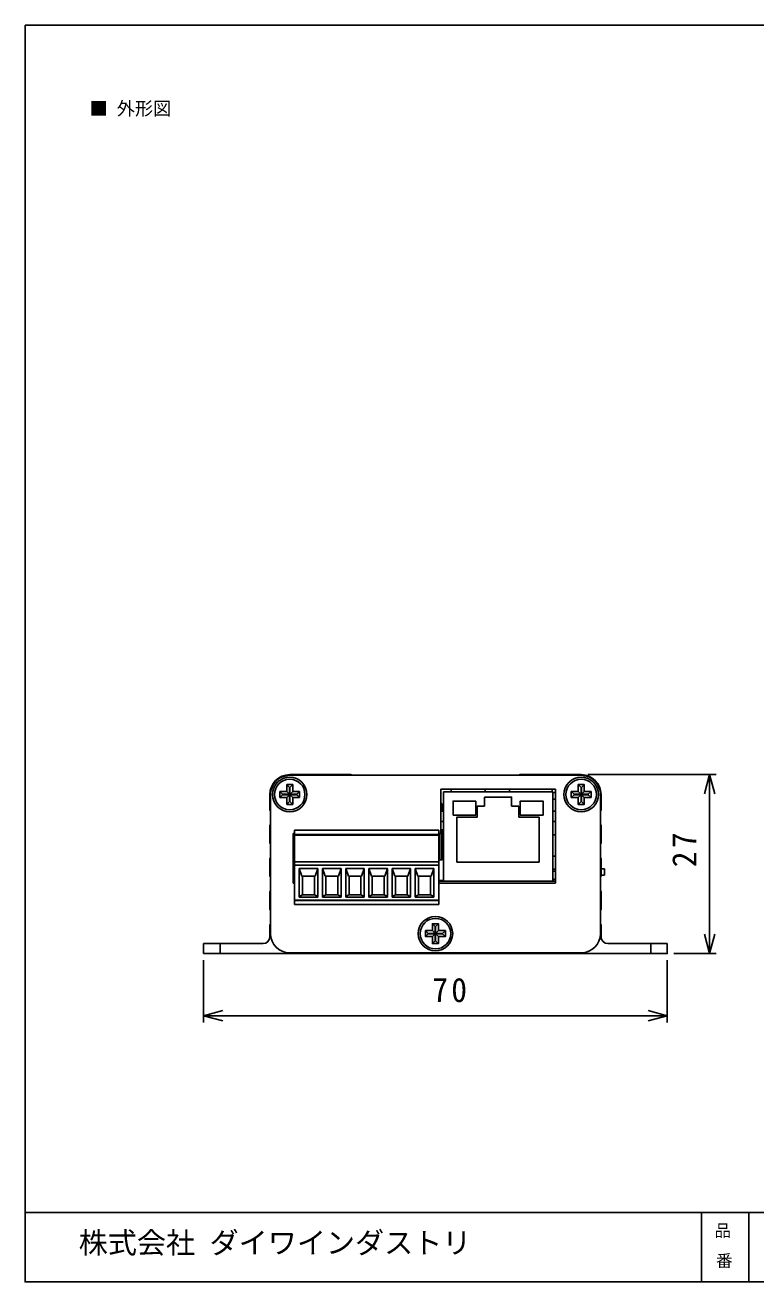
# Model space of a CAD drawing. Units: millimetres on the paper. Extents: x -142 to 142, y -95 to 95.
# Drawn here: x -141.8 to -31.5, y -94.8 to 94.8 of the extents above; entities that cross this region are included whole.
import ezdxf
from ezdxf.enums import TextEntityAlignment as Align

# ---------------------------------------------------------------- set-up
doc = ezdxf.new("R2010")
doc.units = ezdxf.units.MM
for name, color, linetype in [('0-0_0', 4, 'Continuous'), ('0-3_枠', 7, 'Continuous'), ('0-5_レイヤー_1_0', 7, 'Continuous')]:
    doc.layers.add(name, color=color, linetype=linetype)
doc.styles.add('ＭＳ ゴシック', font='')
doc.styles.get('ＭＳ ゴシック').set_extended_font_data('MS Gothic')

msp = doc.modelspace()

# ---------------------------------------------------------------- linework, layer by layer
at = {"layer": '0-0_0'}
for p, q in [((-92.663, -18.281), (-101.863, -18.281)), ((-57.863, -18.381), (-101.863, -18.381)), ((-77.565, -18.392), (-77.477, -18.368)), ((-57.863, -18.281), (-67.063, -18.281)), ((-56.863, -18.281), (-37.47, -18.281)), ((-38.47, -45.281), (-38.47, -18.281)), ((-102.938, -21.255), (-103.363, -20.831)), ((-103.363, -20.831), (-103.363, -21.731)), ((-102.313, -20.831), (-103.363, -20.831)), ((-101.413, -19.781), (-102.313, -19.781)), ((-102.313, -19.781), (-102.313, -20.831)), ((-101.837, -20.205), (-101.413, -19.781)), ((-101.837, -21.255), (-101.837, -20.205)), ((-101.413, -20.831), (-101.413, -19.781)), ((-100.363, -20.831), (-101.413, -20.831)), ((-100.363, -21.731), (-100.363, -20.831)), ((-79.063, -20.481), (-79.063, -27.181)), ((-77.494, -20.881), (-77.494, -20.481)), ((-72.363, -20.481), (-72.363, -20.881)), ((-68.674, -20.481), (-68.674, -20.881)), ((-62.223, -20.481), (-62.223, -20.881)), ((-58.938, -21.255), (-59.363, -20.831)), ((-59.363, -20.831), (-59.363, -21.731)), ((-58.313, -20.831), (-59.363, -20.831)), ((-57.888, -20.205), (-58.313, -19.781)), ((-58.313, -19.781), (-58.313, -20.831)), ((-57.837, -20.205), (-57.888, -20.205)), ((-56.787, -21.255), (-56.363, -20.831)), ((-104.863, -21.281), (-104.863, -23.581)), ((-104.763, -21.281), (-104.763, -42.281)), ((-102.938, -21.307), (-103.363, -21.731)), ((-103.363, -21.731), (-102.313, -21.731)), ((-102.938, -21.255), (-102.938, -21.307)), ((-101.888, -21.255), (-102.938, -21.255)), ((-102.313, -21.731), (-102.313, -22.781)), ((-101.888, -22.357), (-102.313, -22.781)), ((-101.888, -21.307), (-101.888, -22.357)), ((-101.837, -21.307), (-101.413, -21.731)), ((-101.837, -21.307), (-100.787, -21.307)), ((-101.837, -22.357), (-101.837, -21.307)), ((-101.413, -21.731), (-100.363, -21.731)), ((-101.413, -22.781), (-101.413, -21.731)), ((-100.787, -21.307), (-100.363, -21.731)), ((-78.913, -22.631), (-79.063, -22.631)), ((-78.913, -22.631), (-78.913, -23.781)), ((-78.663, -20.881), (-78.663, -34.381)), ((-62.163, -20.881), (-78.663, -20.881)), ((-73.773, -24.378), (-73.773, -22.263)), ((-62.163, -34.381), (-62.163, -20.881)), ((-62.163, -20.981), (-61.763, -20.981)), ((-62.163, -21.981), (-61.763, -21.981)), ((-58.938, -21.307), (-59.363, -21.731)), ((-59.363, -21.731), (-58.313, -21.731)), ((-58.938, -21.255), (-58.938, -21.307)), ((-57.888, -21.255), (-58.938, -21.255)), ((-57.888, -22.357), (-57.837, -22.357)), ((-57.837, -22.357), (-57.413, -22.781)), ((-56.787, -21.307), (-56.787, -21.255)), ((-54.963, -42.281), (-54.963, -21.281)), ((-54.863, -23.581), (-54.863, -21.281)), ((-102.313, -22.781), (-101.413, -22.781)), ((-79.063, -23.781), (-78.663, -23.781)), ((-78.913, -22.781), (-78.663, -22.781)), ((-78.913, -22.981), (-78.663, -22.981)), ((-77.2, -24.378), (-73.773, -24.378)), ((-62.163, -23.781), (-61.763, -23.781)), ((-104.863, -25.981), (-104.863, -28.581)), ((-79.063, -25.381), (-78.663, -25.381)), ((-62.163, -25.381), (-61.763, -25.381)), ((-54.863, -28.581), (-54.863, -25.981)), ((-101.363, -27.181), (-101.363, -34.681)), ((-101.163, -27.181), (-101.363, -27.181)), ((-79.363, -26.681), (-101.163, -26.681)), ((-101.163, -26.681), (-101.163, -27.331)), ((-79.363, -27.331), (-101.163, -27.331)), ((-101.163, -27.331), (-101.163, -27.431)), ((-101.163, -27.431), (-79.363, -27.431)), ((-101.163, -27.431), (-101.163, -31.431)), ((-79.363, -27.331), (-79.363, -26.681)), ((-79.063, -27.181), (-79.363, -27.181)), ((-79.363, -27.431), (-79.363, -27.331)), ((-79.363, -31.431), (-79.363, -27.431)), ((-79.213, -27.481), (-79.363, -27.481)), ((-79.363, -27.981), (-79.213, -27.981)), ((-79.213, -27.181), (-79.213, -31.131)), ((-78.663, -26.631), (-79.063, -26.631)), ((-78.913, -27.181), (-78.663, -27.181)), ((-78.663, -27.481), (-78.913, -27.481)), ((-78.913, -27.981), (-78.663, -27.981)), ((-62.163, -27.381), (-61.763, -27.381)), ((-79.213, -29.181), (-79.363, -29.181)), ((-79.363, -29.481), (-79.213, -29.481)), ((-78.913, -29.481), (-78.713, -29.481)), ((-104.863, -30.981), (-104.863, -33.581)), ((-101.163, -31.431), (-79.363, -31.431)), ((-101.163, -31.431), (-101.163, -31.931)), ((-101.163, -31.931), (-101.163, -37.231)), ((-79.363, -31.931), (-101.163, -31.931)), ((-79.363, -30.881), (-79.213, -30.881)), ((-79.213, -31.081), (-79.363, -31.081)), ((-79.363, -31.931), (-79.363, -31.431)), ((-79.363, -37.231), (-79.363, -31.931)), ((-78.913, -30.881), (-78.663, -30.881)), ((-78.663, -31.081), (-78.913, -31.081)), ((-62.163, -30.581), (-61.763, -30.581)), ((-54.863, -33.581), (-54.863, -30.981)), ((-100.413, -32.431), (-97.613, -32.431)), ((-100.413, -36.772), (-100.413, -32.431)), ((-100.413, -32.471), (-100.014, -33.627)), ((-98.012, -33.627), (-100.014, -33.627)), ((-99.913, -36.433), (-99.913, -33.627)), ((-98.113, -33.627), (-98.113, -36.433)), ((-98.012, -33.627), (-97.613, -32.471)), ((-97.613, -32.431), (-97.613, -36.772)), ((-96.913, -32.431), (-94.113, -32.431)), ((-96.913, -36.772), (-96.913, -32.431)), ((-96.913, -32.471), (-96.514, -33.627)), ((-94.512, -33.627), (-96.514, -33.627)), ((-96.413, -36.433), (-96.413, -33.627)), ((-94.613, -33.627), (-94.613, -36.433)), ((-94.512, -33.627), (-94.113, -32.471)), ((-94.113, -32.431), (-94.113, -36.772)), ((-93.413, -32.431), (-90.613, -32.431)), ((-93.413, -36.772), (-93.413, -32.431)), ((-93.413, -32.471), (-93.014, -33.627)), ((-91.012, -33.627), (-93.014, -33.627)), ((-92.913, -36.433), (-92.913, -33.627)), ((-91.113, -33.627), (-91.113, -36.433)), ((-91.012, -33.627), (-90.613, -32.471)), ((-90.613, -32.431), (-90.613, -36.772)), ((-89.913, -36.772), (-89.913, -32.431)), ((-89.913, -32.431), (-87.113, -32.431)), ((-89.913, -32.471), (-89.514, -33.627)), ((-87.512, -33.627), (-89.514, -33.627)), ((-89.413, -36.433), (-89.413, -33.627)), ((-87.613, -33.627), (-87.613, -36.433)), ((-87.512, -33.627), (-87.113, -32.471)), ((-87.113, -32.431), (-87.113, -36.772)), ((-86.413, -36.772), (-86.413, -32.431)), ((-86.413, -32.431), (-83.613, -32.431)), ((-86.413, -32.471), (-86.014, -33.627)), ((-84.012, -33.627), (-86.014, -33.627)), ((-85.913, -36.433), (-85.913, -33.627)), ((-84.113, -33.627), (-84.113, -36.433)), ((-84.012, -33.627), (-83.613, -32.471)), ((-83.613, -32.431), (-83.613, -36.772)), ((-82.913, -32.431), (-80.113, -32.431)), ((-82.913, -36.772), (-82.913, -32.431)), ((-82.913, -32.471), (-82.514, -33.627)), ((-80.512, -33.627), (-82.514, -33.627)), ((-82.413, -36.433), (-82.413, -33.627)), ((-80.613, -33.627), (-80.613, -36.433)), ((-80.512, -33.627), (-80.113, -32.471)), ((-80.113, -32.431), (-80.113, -36.772)), ((-62.163, -32.531), (-61.763, -32.531)), ((-62.163, -32.831), (-61.763, -32.831)), ((-62.163, -34.219), (-62.019, -34.075)), ((-61.775, -34.121), (-61.763, -34.121)), ((-54.863, -32.511), (-54.363, -32.511)), ((-54.863, -33.461), (-54.363, -33.461)), ((-54.363, -33.461), (-54.363, -32.511)), ((-104.863, -35.981), (-104.863, -38.581)), ((-101.363, -34.681), (-101.163, -34.681)), ((-78.663, -34.281), (-79.363, -34.281)), ((-79.363, -34.381), (-78.663, -34.381)), ((-79.363, -34.681), (-61.763, -34.681)), ((-78.663, -34.381), (-62.163, -34.381)), ((-62.163, -34.371), (-61.763, -34.371)), ((-62.163, -34.381), (-61.763, -34.381)), ((-54.863, -38.581), (-54.863, -35.981)), ((-79.363, -37.231), (-101.163, -37.231)), ((-101.163, -37.231), (-101.163, -37.281)), ((-101.163, -37.281), (-101.163, -37.881)), ((-101.163, -37.281), (-79.363, -37.281)), ((-100.763, -37.281), (-100.763, -37.231)), ((-99.916, -36.433), (-100.413, -36.701)), ((-100.413, -36.772), (-97.613, -36.772)), ((-99.916, -36.433), (-98.109, -36.433)), ((-99.763, -37.281), (-99.763, -37.231)), ((-98.263, -37.281), (-98.263, -37.231)), ((-97.613, -36.701), (-98.109, -36.433)), ((-96.416, -36.433), (-96.913, -36.701)), ((-94.113, -36.772), (-96.913, -36.772)), ((-96.416, -36.433), (-94.609, -36.433)), ((-96.263, -37.281), (-96.263, -37.231)), ((-94.763, -37.281), (-94.763, -37.231)), ((-94.113, -36.701), (-94.609, -36.433)), ((-92.916, -36.433), (-93.413, -36.701)), ((-90.613, -36.772), (-93.413, -36.772)), ((-92.916, -36.433), (-91.109, -36.433)), ((-92.763, -37.281), (-92.763, -37.231)), ((-91.263, -37.281), (-91.263, -37.231)), ((-90.613, -36.701), (-91.109, -36.433)), ((-89.416, -36.433), (-89.913, -36.701)), ((-89.913, -36.772), (-87.113, -36.772)), ((-89.416, -36.433), (-87.609, -36.433)), ((-89.263, -37.281), (-89.263, -37.231)), ((-87.763, -37.281), (-87.763, -37.231)), ((-87.113, -36.701), (-87.609, -36.433)), ((-85.916, -36.433), (-86.413, -36.701)), ((-86.413, -36.772), (-83.613, -36.772)), ((-85.916, -36.433), (-84.109, -36.433)), ((-85.763, -37.281), (-85.763, -37.231)), ((-84.263, -37.281), (-84.263, -37.231)), ((-83.613, -36.701), (-84.109, -36.433)), ((-82.416, -36.433), (-82.913, -36.701)), ((-82.913, -36.772), (-80.113, -36.772)), ((-82.416, -36.433), (-80.609, -36.433)), ((-82.263, -37.281), (-82.263, -37.231)), ((-80.763, -37.281), (-80.763, -37.231)), ((-80.113, -36.701), (-80.609, -36.433)), ((-79.763, -37.231), (-79.763, -37.281)), ((-79.363, -37.281), (-79.363, -37.231)), ((-104.863, -40.981), (-104.863, -42.781)), ((-79.888, -41.205), (-79.888, -42.255)), ((-79.837, -41.205), (-79.413, -40.781)), ((-79.837, -42.255), (-79.837, -41.205)), ((-54.863, -42.781), (-54.863, -40.981)), ((-80.938, -42.307), (-81.363, -42.731)), ((-80.938, -42.255), (-80.938, -42.307)), ((-79.888, -42.255), (-80.313, -41.831)), ((-79.837, -42.255), (-79.413, -41.831)), ((-78.787, -42.255), (-79.837, -42.255)), ((-79.837, -42.307), (-79.413, -42.731)), ((-79.837, -43.357), (-79.837, -42.307)), ((-114.863, -45.281), (-114.863, -43.781)), ((-114.863, -43.781), (-112.363, -43.781)), ((-112.363, -45.281), (-114.863, -45.281)), ((-112.363, -43.781), (-112.363, -45.281)), ((-105.863, -43.781), (-112.363, -43.781)), ((-112.363, -45.281), (-47.363, -45.281)), ((-101.863, -45.181), (-57.863, -45.181)), ((-47.363, -43.781), (-53.863, -43.781)), ((-47.363, -45.281), (-47.363, -43.781)), ((-47.363, -43.781), (-44.863, -43.781)), ((-43.863, -45.281), (-37.47, -45.281)), ((-114.863, -46.281), (-114.863, -55.673)), ((-44.863, -46.281), (-44.863, -55.673)), ((-114.863, -54.673), (-44.863, -54.673))]:
    msp.add_line(p, q, dxfattribs=at)
at = {"layer": '0-0_0', "color": 7}
for p, q in [((-38.47, -18.281), (-39.247, -21.179)), ((-38.47, -18.281), (-37.694, -21.179)), ((-38.47, -45.281), (-39.247, -42.383)), ((-38.47, -45.281), (-37.694, -42.383)), ((-114.863, -54.673), (-111.965, -53.897)), ((-114.863, -54.673), (-111.965, -55.449)), ((-44.863, -54.673), (-47.761, -53.897)), ((-44.863, -54.673), (-47.761, -55.449))]:
    msp.add_line(p, q, dxfattribs=at)
at = {"layer": '0-0_0'}
for points in [[(-101.837, -20.205), (-101.888, -20.205), (-102.313, -19.781)], [(-101.888, -20.205), (-101.888, -21.255), (-102.313, -20.831)], [(-100.787, -21.255), (-101.837, -21.255), (-101.413, -20.831)], [(-100.787, -21.307), (-100.787, -21.255), (-100.363, -20.831)], [(-61.763, -34.681), (-61.763, -20.481), (-79.063, -20.481)], [(-58.313, -21.731), (-58.313, -22.781), (-57.413, -22.781), (-57.413, -21.731), (-56.363, -21.731), (-56.363, -20.831), (-57.413, -20.831), (-57.413, -19.781), (-58.313, -19.781)], [(-57.888, -20.205), (-57.888, -21.255), (-58.313, -20.831)], [(-57.837, -21.255), (-57.837, -20.205), (-57.413, -19.781)], [(-56.787, -21.255), (-57.837, -21.255), (-57.413, -20.831)], [(-102.938, -21.307), (-101.888, -21.307), (-102.313, -21.731)], [(-101.888, -22.357), (-101.837, -22.357), (-101.413, -22.781)], [(-73.773, -22.263), (-77.2, -22.263), (-77.2, -24.378)], [(-72.463, -21.681), (-72.463, -23.031), (-73.563, -23.031), (-73.563, -24.681), (-76.613, -24.681), (-76.613, -31.481), (-64.213, -31.481), (-64.213, -24.681)], [(-67.263, -23.031), (-68.363, -23.031), (-68.363, -21.681), (-72.463, -21.681)], [(-58.938, -21.307), (-57.888, -21.307), (-58.313, -21.731)], [(-57.888, -21.307), (-57.888, -22.357), (-58.313, -22.781)], [(-57.837, -22.357), (-57.837, -21.307), (-57.413, -21.731)], [(-57.837, -21.307), (-56.787, -21.307), (-56.363, -21.731)], [(-64.213, -24.681), (-67.263, -24.681), (-67.263, -23.031)], [(-78.913, -26.631), (-78.913, -31.131), (-79.213, -31.131)], [(-78.663, -30.481), (-78.713, -30.481), (-78.713, -29.181), (-78.913, -29.181)], [(-61.763, -34.181), (-61.763, -34.177), (-61.763, -34.173), (-61.764, -34.17), (-61.764, -34.166), (-61.764, -34.163), (-61.765, -34.159), (-61.765, -34.156), (-61.766, -34.153), (-61.766, -34.149), (-61.767, -34.146), (-61.768, -34.143), (-61.769, -34.139), (-61.77, -34.136), (-61.771, -34.133), (-61.772, -34.13), (-61.773, -34.127), (-61.774, -34.124), (-61.775, -34.121)], [(-101.163, -37.881), (-79.363, -37.881), (-79.363, -37.281)], [(-79.837, -41.205), (-79.888, -41.205), (-80.313, -40.781)], [(-79.888, -42.255), (-80.938, -42.255), (-81.363, -41.831)], [(-80.938, -42.307), (-79.888, -42.307), (-80.313, -42.731)], [(-79.888, -42.307), (-79.888, -43.357), (-80.313, -43.781)], [(-79.888, -43.357), (-79.837, -43.357), (-79.413, -43.781)], [(-79.837, -42.307), (-78.787, -42.307), (-78.363, -42.731)], [(-78.787, -42.307), (-78.787, -42.255), (-78.363, -41.831)], [(-44.863, -43.781), (-44.863, -45.281), (-47.363, -45.281)]]:
    msp.add_lwpolyline(points, dxfattribs=at)
for points in [[(-63.625, -24.378), (-63.625, -22.263), (-67.053, -22.263), (-67.053, -24.378)], [(-80.313, -41.831), (-81.363, -41.831), (-81.363, -42.731), (-80.313, -42.731), (-80.313, -43.781), (-79.413, -43.781), (-79.413, -42.731), (-78.363, -42.731), (-78.363, -41.831), (-79.413, -41.831), (-79.413, -40.781), (-80.313, -40.781)]]:
    msp.add_lwpolyline(points, close=True, dxfattribs=at)
for centre, radius in [((-101.863, -21.281), 2.6), ((-57.863, -21.281), 2.6), ((-101.863, -21.281), 2.3), ((-57.863, -21.281), 2.3), ((-79.863, -42.281), 2.6), ((-79.863, -42.281), 2.3)]:
    msp.add_circle(centre, radius, dxfattribs=at)
for centre, radius, start, end in [((-101.863, -21.281), 3, 90, 180), ((-101.863, -21.281), 2.9, 90, 180), ((-92.663, -18.581), 0.3, 41.81032, 90), ((-67.063, -18.581), 0.3, 90, 138.18968), ((-57.863, -21.281), 3, 0, 90), ((-57.863, -21.281), 2.9, 0, 90), ((-104.663, -23.581), 0.2, 180, 240), ((-55.063, -23.581), 0.2, 300, 0), ((-104.663, -25.981), 0.2, 120, 180), ((-55.063, -25.981), 0.2, 0, 60), ((-104.663, -28.581), 0.2, 180, 240), ((-55.063, -28.581), 0.2, 300, 0), ((-104.663, -30.981), 0.2, 120, 180), ((-55.063, -30.981), 0.2, 0, 60), ((-104.663, -33.581), 0.2, 180, 240), ((-61.913, -34.181), 0.15, 23.4117, 135), ((-55.063, -33.581), 0.2, 300, 0), ((-104.663, -35.981), 0.2, 120, 180), ((-55.063, -35.981), 0.2, 0, 60), ((-104.663, -38.581), 0.2, 180, 240), ((-55.063, -38.581), 0.2, 300, 0), ((-104.663, -40.981), 0.2, 120, 180), ((-55.063, -40.981), 0.2, 0, 60), ((-105.863, -42.781), 1, 270, 0), ((-101.863, -42.281), 2.9, 180, 270), ((-57.863, -42.281), 2.9, 270, 0), ((-53.863, -42.781), 1, 180, 270)]:
    msp.add_arc(centre, radius, start, end, dxfattribs=at)
at = {"layer": '0-3_枠'}
for p, q in [((141.803, -84.358), (-141.803, -84.354)), ((-39.681, -84.522), (-39.681, -94.842)), ((-32.546, -84.522), (-32.546, -94.842))]:
    msp.add_line(p, q, dxfattribs=at)
msp.add_lwpolyline([(-141.803, 94.842), (141.803, 94.842), (141.803, -94.842), (-141.803, -94.842)], close=True, dxfattribs=at)

# ---------------------------------------------------------------- texts
at = {"layer": '0-0_0', "insert": (-40.47, -32.256), "char_height": 3.666, "attachment_point": 7, "rotation": 90, "style": 'ＭＳ ゴシック'}
msp.add_mtext('\\T1.21;\\W0.95;27', dxfattribs=at)
at = {"layer": '0-0_0', "insert": (-80.338, -52.673), "char_height": 3.666, "attachment_point": 7, "style": 'ＭＳ ゴシック'}
msp.add_mtext('\\T1.21;\\W0.95;70', dxfattribs=at)
at = {"layer": '0-3_枠', "style": 'ＭＳ ゴシック'}
for s, p in [('品', (-37.741, -88.569)), ('番', (-37.514, -93.119))]:
    msp.add_text(s, height=1.833, dxfattribs=at).set_placement(p, align=Align.BOTTOM_LEFT)
at = {"layer": '0-5_レイヤー_1_0', "style": 'ＭＳ ゴシック'}
for s, height, p in [('■ 外形図', 2.012, (-132.08, 80.652)), ('株式会社 ダイワインダストリ', 3.219, (-133.71, -91.509))]:
    msp.add_text(s, height=height, dxfattribs=at).set_placement(p, align=Align.BOTTOM_LEFT)

doc.saveas('drawing.dxf')
